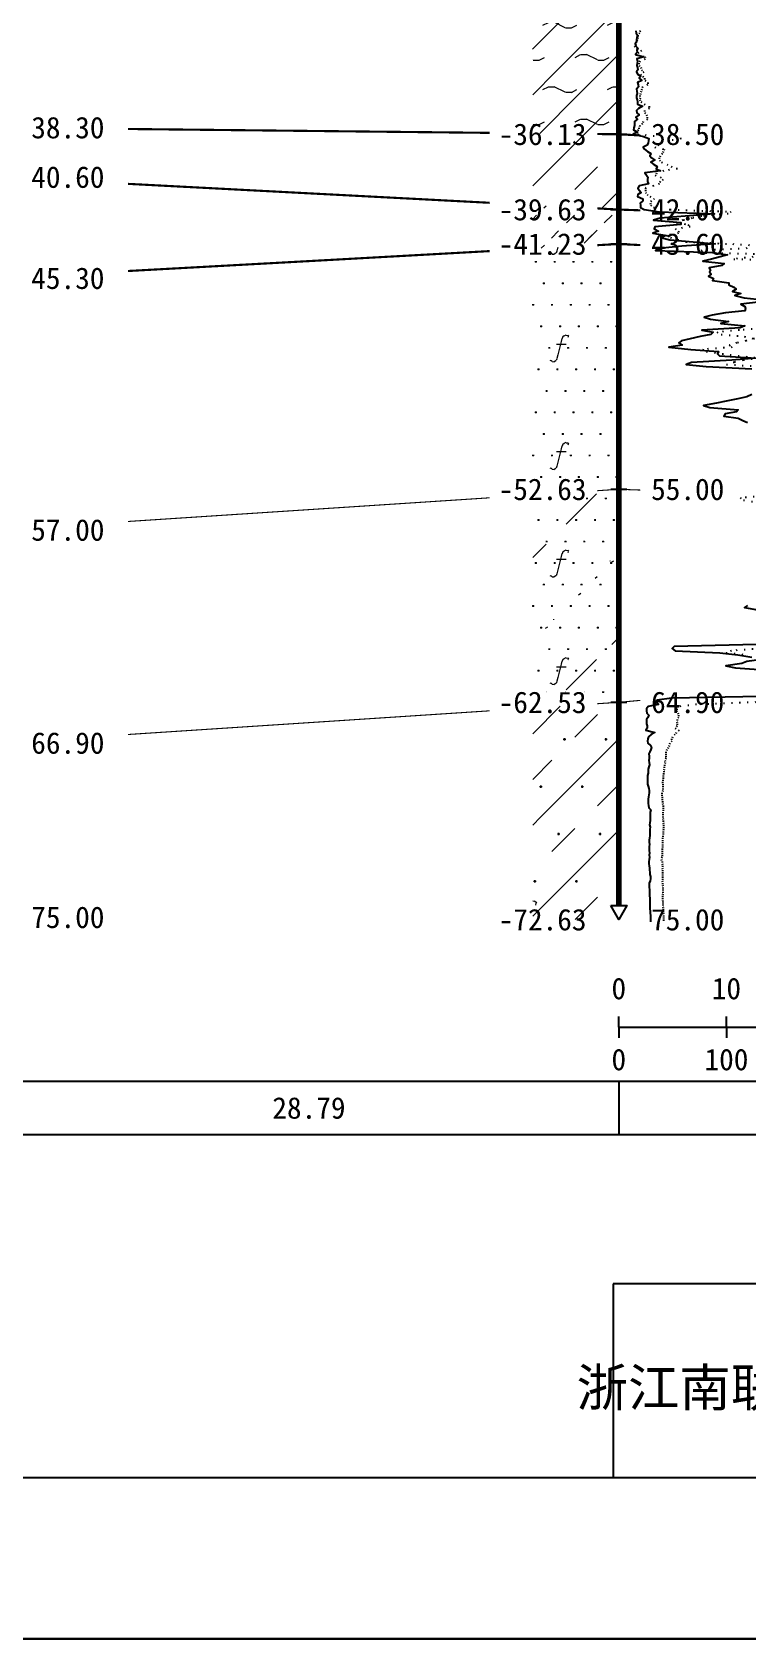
# Model space of a CAD drawing. Extents: x -37 to 3540, y -1485 to 297.
# Drawn here: x 1690.7 to 1757.1, y -891 to -741.7 of the extents above; entities that cross this region are included whole.
import ezdxf
from ezdxf.enums import TextEntityAlignment as Align

# ---------------------------------------------------------------- set-up
doc = ezdxf.new("R2010")
doc.units = 0
doc.linetypes.add('DOT', pattern=[6.35, 0, -6.35])
doc.layers.get('0').update_dxf_attribs({"linetype": 'CONTINUOUS'})
for name, color, linetype in [('CURVE', 200, 'CONTINUOUS'), ('FRAME', 7, 'CONTINUOUS'), ('HOLE', 41, 'CONTINUOUS'), ('RULER', 7, 'CONTINUOUS'), ('STRATUM', 241, 'CONTINUOUS')]:
    doc.layers.add(name, color=color, linetype=linetype)
doc.layers.add('HATCH', color=7, linetype='CONTINUOUS', lineweight=13)
doc.styles.add('ST', font='')
doc.styles.get('ST').set_extended_font_data('SimSun')
pattern_1 = [(45, (1559.7, -891), (-4.24264, 4.24264), [10, 0]), (45, (1560.761, -894.182), (-2.12132, 6.36396), [3, -3])]
pattern_2 = [(82.875, (1558.8656, -892.206), (0.000369, 10.0001764), [0.0893, -80.5337]), (143.13, (1558.9666, -892.2818), (-29.999964, 20.000054), [0.12627, -49.87373]), (172.875, (1559.1438, -892.304), (-70.000246, 9.99966), [0.17857, -80.44443]), (206.565, (1559.3223, -892.2147), (-9.999705, -9.99969), [0.19954, -22.16046]), (243.435, (1559.4115, -892.0363), (9e-06, -9.9997), [0.19954, -22.16146]), (255.964, (1559.5008, -891.679), (-0.0002, -9.9995), [0.36813, -40.86287]), (255.964, (1559.8108, -890.439), (-0.0002, -9.9995), [1.27838, -39.95262]), (255.964, (1559.8793, -890.165), (-0.0002, -9.9995), [0.28235, -40.94865]), (216.87, (1560.0695, -889.9108), (-9.999982, -10.000018), [0.12627, -49.87373]), (243.435, (1559.9685, -889.9865), (9e-06, -9.9997), [0.19954, -22.16146]), (206.565, (1560.248, -889.8215), (-9.999705, -9.99969), [0.19954, -22.16046]), (172.875, (1560.4252, -889.8437), (-70.000246, 9.99966), [0.17857, -80.44443]), (143.13, (1560.5262, -889.9194), (-29.999964, 20.000054), [0.12627, -49.87373]), (82.875, (1560.5152, -890.008), (0.000369, 10.0001764), [0.0893, -80.5337]), (0, (1559.37, -890.66), (0, 10), [0.89286, -9.10714]), (0, (1559.7252, -891), (1, 2), [0, -1.75]), (0, (1559.7002, -890.975), (1, 2), [0, -1.75]), (0, (1559.7002, -891), (1, 2), [0, -1.75]), (0, (1559.6752, -891), (1, 2), [0, -1.75]), (0, (1559.7002, -891.025), (1, 2), [0, -1.75])]

# ---------------------------------------------------------------- blocks, each defined once
blk = doc.blocks.new('图签_A3长')
for p, q in [((0, 18), (-380, 18)), ((-380, 18), (-380, 0)), ((-380, 0), (0, 0))]:
    blk.add_line(p, q)
at = {"style": 'ST'}
for tag, p in [('01＿单位名称', (-349.98, 8.36)), ('02＿工程名称', (-271.3, 5.16)), ('04＿工程编号', (-176.51, 4.65)), ('05＿日期', (-35.59, 4.65)), ('06＿图号', (-11.16, 4.91))]:
    blk.add_attdef(tag, text='', height=3.5, dxfattribs=at).set_placement(p, align=Align.MIDDLE_CENTER)
at = {"style": 'ST', "width": 0.85}
blk.add_attdef('03＿图件名称', text='', height=3, dxfattribs=at).set_placement((-205.49, 5.05), align=Align.MIDDLE_CENTER)

msp = doc.modelspace()

# ---------------------------------------------------------------- hatches: boundary and pattern name
at = {"layer": 'HATCH'}
h = msp.add_hatch(dxfattribs=at)
h.set_pattern_fill('YNNT', color=251, style=0)
h.set_pattern_definition([(45, (1559.7002, -891), (-2.12132, 2.12132), [10, 0]), (26.565, (1560.7743, -891.2536), (5.999823, 5.999812), [0.567, -12.849]), (0, (1560.2073, -891.2536), (0, 6), [0.567, -5.433]), (26.565, (1558.119, -891), (5.999823, 5.999812), [0.567, -12.849]), (0, (1558.626, -890.7464), (0, 6), [0.567, -5.433]), (153.435, (1560.2073, -891.2536), (-5.999818, -5e-06), [1.134, -12.2826]), (26.565, (1563.7743, -888.2536), (5.999823, 5.999812), [0.567, -12.849]), (0, (1563.2073, -888.2536), (0, 6), [0.567, -5.433]), (26.565, (1561.119, -888), (5.999823, 5.999812), [0.567, -12.849]), (0, (1561.626, -887.7464), (0, 6), [0.567, -5.433]), (153.435, (1563.2073, -888.2536), (-5.999818, -5e-06), [1.134, -12.2826])])
h.paths.add_polyline_path([(1745.17, -739.15), (1744.42, -739.15), (1737.17, -739.15), (1737.17, -751.06), (1745.17, -751.15)])
h.paths.add_polyline_path([(1733.1, -752.64), (1742.66, -752.64), (1742.66, -749.7), (1733.1, -749.7)], flags=9)
h.paths.add_polyline_path([(1733.1, -740.64), (1742.66, -740.64), (1742.66, -737.7), (1733.1, -737.7)], flags=9)
h = msp.add_hatch(dxfattribs=at)
h.set_pattern_fill('FZNT', color=32, style=0)
h.set_pattern_definition(pattern_1)
h.paths.add_polyline_path([(1745.17, -751.15), (1737.17, -751.06), (1737.17, -757.73), (1745.17, -758.15)])
h.paths.add_polyline_path([(1733.1, -759.64), (1742.66, -759.64), (1742.66, -756.7), (1733.1, -756.7)], flags=9)
h.paths.add_polyline_path([(1733.1, -752.64), (1742.66, -752.64), (1742.66, -749.7), (1733.1, -749.7)], flags=9)
h = msp.add_hatch(dxfattribs=at)
h.set_pattern_fill('NZFT', color=52, style=0)
h.set_pattern_definition([(45, (1559.7, -891), (-6e-07, 6.99998), [0.9473, -8.9522]), (45, (1561.1, -889.6), (-6e-07, 6.99998), [0.9869, -8.9126]), (45, (1562.5, -888.2), (-6e-07, 6.99998), [1.06018, -8.83931]), (45, (1563.9, -886.8), (-6e-07, 6.99998), [0.94918, -8.95032]), (45, (1565.3, -885.4), (-6e-07, 6.99998), [1.0365, -8.863]), (45, (1563.2, -891), (-6e-07, 6.99998), [1.01335, -8.88615]), (45, (1564.6, -889.6), (-6e-07, 6.99998), [1.07896, -12.12037]), (45, (1566, -888.2), (-6e-07, 6.99998), [0.99882, -8.90067]), (45, (1560.4, -886.8), (-4e-07, 6.99998), [1.05533, -8.84416]), (45, (1561.8, -885.4), (-4e-07, 6.99998), [1.0365, -8.863])])
h.paths.add_polyline_path([(1745.17, -758.15), (1737.17, -757.73), (1737.17, -761.79), (1745.17, -761.35)])
h.paths.add_polyline_path([(1733.1, -762.84), (1742.66, -762.84), (1742.66, -759.9), (1733.1, -759.9)], flags=9)
h.paths.add_polyline_path([(1733.1, -759.64), (1742.66, -759.64), (1742.66, -756.7), (1733.1, -756.7)], flags=9)
h = msp.add_hatch(dxfattribs=at)
h.set_pattern_fill('FS', color=142, style=0)
h.set_pattern_definition(pattern_2)
h.paths.add_polyline_path([(1745.17, -761.35), (1737.17, -761.79), (1737.17, -784.67), (1745.17, -784.15)])
h.paths.add_polyline_path([(1733.1, -785.64), (1742.66, -785.64), (1742.66, -782.7), (1733.1, -782.7)], flags=9)
h.paths.add_polyline_path([(1733.1, -762.84), (1742.66, -762.84), (1742.66, -759.9), (1733.1, -759.9)], flags=9)
h = msp.add_hatch(dxfattribs=at)
h.set_pattern_fill('FS', color=142, style=0)
h.set_pattern_definition(pattern_2)
h.paths.add_polyline_path([(1745.17, -784.15), (1737.17, -784.67), (1737.17, -804.47), (1745.17, -803.95)])
h.paths.add_polyline_path([(1733.1, -805.44), (1742.66, -805.44), (1742.66, -802.5), (1733.1, -802.5)], flags=9)
h.paths.add_polyline_path([(1733.1, -785.64), (1742.66, -785.64), (1742.66, -782.7), (1733.1, -782.7)], flags=9)
h = msp.add_hatch(dxfattribs=at)
h.set_pattern_fill('SZFT', color=142, scale=2.2, style=0)
h.set_pattern_definition([(45, (1559.7, -891), (-2e-06, 15.39996), [4.3383, -17.4406]), (45, (1565.889, -884.777), (-2e-06, 15.39996), [4.3861, -17.3928]), (45, (1570.849, -879.819), (-2e-06, 15.39996), [3.9899, -17.7889]), (26.565, (1559.7, -883.3), (15.4, 15.4), [0.2123, -34.2231]), (36.8699, (1561.2402, -881.76), (15.4, 15.4), [0.43504, -76.56496]), (315, (1567.4, -875.653), (15.39996, 3e-06), [0.0727, -21.7062]), (26.565, (1567.4, -891), (15.4, 15.4), [0.3184, -34.117]), (26.565, (1568.94, -889.46), (15.4, 15.4), [0.2316, -34.2038]), (90, (1569.71, -888.69), (-15.4, -1e-06), [0.0633, -15.3367]), (26.565, (1570.48, -887.92), (15.4, 15.4), [0.2002, -68.6707]), (36.8699, (1572.0202, -886.38), (15.4, 15.4), [0.2435, -76.7565]), (45, (1573.56, -884.84), (-5e-07, 15.39996), [0.24, -21.5388]), (315, (1574.911, -883.195), (15.39996, 3e-06), [0.0727, -21.7062]), (36.8699, (1562.7802, -880.22), (15.4, 15.4), [0.2249, -76.7751]), (53.1301, (1564.3202, -878.68), (30.8, 46.2), [0.29564, -76.70436]), (53.1301, (1565.8602, -877.14), (30.8, 46.2), [0.2777, -76.7223])])
h.paths.add_polyline_path([(1745.17, -784.15), (1737.17, -784.67), (1737.17, -804.47), (1745.17, -803.95)])
h.paths.add_polyline_path([(1733.1, -805.44), (1742.66, -805.44), (1742.66, -802.5), (1733.1, -802.5)], flags=9)
h.paths.add_polyline_path([(1733.1, -785.64), (1742.66, -785.64), (1742.66, -782.7), (1733.1, -782.7)], flags=9)
h = msp.add_hatch(dxfattribs=at)
h.set_pattern_fill('FZNT', color=32, style=0)
h.set_pattern_definition(pattern_1)
h.paths.add_polyline_path([(1745.17, -803.95), (1737.17, -804.47), (1737.17, -824.15), (1745.17, -824.15), (1744.42, -822.85), (1745.17, -822.85)])
h.paths.add_polyline_path([(1733.1, -825.64), (1742.66, -825.64), (1742.66, -822.7), (1733.1, -822.7)], flags=9)
h.paths.add_polyline_path([(1733.1, -805.44), (1742.66, -805.44), (1742.66, -802.5), (1733.1, -802.5)], flags=9)
h = msp.add_hatch(dxfattribs=at)
h.set_pattern_fill('FS', color=32, scale=2.2, style=0)
h.set_pattern_definition([(82.875, (1557.864, -893.6533), (0.000812, 22.000388), [0.1964, -177.1742]), (143.13, (1558.0863, -893.82), (-65.99992, 44.00012), [0.2778, -109.7222]), (172.875, (1558.476, -893.8687), (-154.00054, 21.999253), [0.3929, -176.9777]), (206.565, (1558.869, -893.672), (-21.99935, -21.9993), [0.439, -48.753]), (243.435, (1559.065, -893.28), (2e-05, -21.99933), [0.439, -48.7552]), (255.964, (1559.2615, -892.494), (-0.00044, -21.9989), [0.8099, -89.8983]), (255.964, (1559.9436, -889.7656), (-0.00044, -21.9989), [2.8124, -87.8958]), (255.964, (1560.094, -889.163), (-0.00044, -21.9989), [0.6212, -90.087]), (216.87, (1560.5128, -888.6037), (-21.99996, -22.00004), [0.2778, -109.7222]), (243.435, (1560.291, -888.77), (2e-05, -21.99933), [0.439, -48.7552]), (206.565, (1560.905, -888.407), (-21.99935, -21.9993), [0.439, -48.753]), (172.875, (1561.2952, -888.456), (-154.00054, 21.999253), [0.3929, -176.9777]), (143.13, (1561.5175, -888.6228), (-65.99992, 44.00012), [0.2778, -109.7222]), (82.875, (1561.493, -888.8177), (0.000812, 22.00039), [0.1964, -177.1742]), (0, (1558.975, -890.252), (0, 22), [1.9643, -20.0357]), (0, (1559.755, -891), (2.2, 4.4), [0, -3.85]), (0, (1559.7, -890.945), (2.2, 4.4), [0, -3.85]), (0, (1559.7, -891), (2.2, 4.4), [0, -3.85]), (0, (1559.645, -891), (2.2, 4.4), [0, -3.85]), (0, (1559.7, -891.055), (2.2, 4.4), [0, -3.85])])
h.paths.add_polyline_path([(1745.17, -803.95), (1737.17, -804.47), (1737.17, -824.15), (1745.17, -824.15), (1744.42, -822.85), (1745.17, -822.85)])
h.paths.add_polyline_path([(1733.1, -825.64), (1742.66, -825.64), (1742.66, -822.7), (1733.1, -822.7)], flags=9)
h.paths.add_polyline_path([(1733.1, -805.44), (1742.66, -805.44), (1742.66, -802.5), (1733.1, -802.5)], flags=9)

# ---------------------------------------------------------------- linework, layer by layer
at = {"layer": 'CURVE', "color": 30, "linetype": 'Continuous'}
for points in [[(1746.74, -741.55), (1746.78, -741.75), (1746.92, -741.95), (1746.83, -742.15), (1746.8, -742.35), (1746.8, -742.55), (1746.69, -742.75), (1746.76, -742.95), (1746.95, -743.15), (1746.83, -743.35), (1746.86, -743.55), (1746.73, -743.75), (1747.48, -743.95), (1746.83, -744.15), (1746.92, -744.35), (1746.86, -744.55), (1746.84, -744.75), (1746.91, -744.95), (1746.93, -745.15), (1746.81, -745.35), (1746.9, -745.55), (1747.22, -745.75), (1747.07, -745.95), (1747.32, -746.15), (1746.92, -746.35), (1746.96, -746.55), (1747, -746.75), (1746.82, -746.95), (1746.83, -747.15), (1746.87, -747.35), (1746.8, -747.55), (1746.82, -747.75), (1746.86, -747.95), (1746.91, -748.15), (1746.92, -748.35), (1747.37, -748.55), (1746.99, -748.75), (1746.81, -748.95), (1746.83, -749.15), (1747.06, -749.35), (1746.74, -749.55), (1746.9, -749.75), (1746.64, -749.95), (1746.62, -750.15), (1746.64, -750.35), (1746.57, -750.55), (1746.53, -750.75), (1746.9, -750.95), (1746.51, -751.15), (1747.46, -751.35), (1747.97, -751.55), (1747.92, -751.75), (1747.89, -751.95), (1747.81, -752.15), (1747.44, -752.35), (1747.55, -752.55), (1747.83, -752.75), (1748.16, -752.95), (1748.06, -753.15), (1748.2, -753.35), (1748.53, -753.55), (1748.14, -753.75), (1748.42, -753.95), (1748.72, -754.15), (1748.64, -754.35), (1749.04, -754.55), (1747.59, -754.75), (1747.75, -754.95), (1747.88, -755.15), (1747.85, -755.35), (1747.84, -755.55), (1747.94, -755.75), (1747.06, -755.95), (1746.95, -756.15), (1747.05, -756.35), (1747.25, -756.55), (1746.93, -756.75), (1746.91, -756.95), (1747.39, -757.15), (1747.4, -757.35), (1747.16, -757.55), (1747.18, -757.75), (1747.18, -757.95), (1747.53, -758.15), (1748.95, -758.35), (1754.05, -758.55), (1751.32, -758.75), (1749.01, -758.95), (1748.39, -759.15), (1750.93, -759.35), (1750.94, -759.55), (1748.51, -759.75), (1748.44, -759.95), (1748.85, -760.15), (1748.33, -760.35), (1749.57, -760.55), (1749.07, -760.75), (1749.91, -760.95), (1752.08, -761.15), (1754.12, -761.35), (1751.01, -761.55), (1749.22, -761.75), (1748.59, -761.95), (1753.88, -762.15), (1755.28, -762.35), (1754.6, -762.55), (1753.78, -762.75), (1752.97, -762.95), (1754.97, -763.15), (1754.73, -763.35), (1753.56, -763.55), (1753.68, -763.75), (1753.6, -763.95), (1753.75, -764.15), (1753.51, -764.35), (1753.96, -764.55), (1753.88, -764.75), (1755.4, -764.95), (1755.39, -765.15), (1755.86, -765.35), (1756.08, -765.55), (1755.73, -765.75), (1756.5, -765.95), (1755.96, -766.15), (1756.81, -766.35), (1758.57, -766.55)], [(1758.11, -766.75), (1756.51, -766.95), (1756.87, -767.15), (1756.95, -767.35), (1756.87, -767.55), (1755.07, -767.75), (1753.83, -767.95), (1753.1, -768.15), (1753.69, -768.35), (1755.37, -768.55), (1754.64, -768.75), (1756.87, -768.95), (1756.44, -769.15), (1752.88, -769.35), (1753.93, -769.55), (1753.71, -769.75), (1752.72, -769.95), (1751.79, -770.15), (1750.99, -770.35), (1750.75, -770.55), (1751.05, -770.75), (1749.83, -770.95), (1751.86, -771.15), (1754.44, -771.35), (1754.33, -771.55), (1754.52, -771.75), (1757.95, -771.95), (1755.66, -772.15), (1751.93, -772.35), (1751.42, -772.55), (1753.3, -772.75), (1757.53, -772.95)], [(1757.52, -775.35), (1757.06, -775.55), (1756.22, -775.75), (1755.14, -775.95), (1754.24, -776.15), (1753.04, -776.35), (1753.64, -776.55), (1756.25, -776.75), (1756.09, -776.95), (1755.05, -777.15), (1754.94, -777.35), (1756.27, -777.55), (1756.69, -777.75), (1757.13, -777.95)], [(1757.13, -794.95), (1756.86, -795.15), (1758.07, -795.35)], [(1759.22, -798.55), (1750.31, -798.75), (1750.12, -798.95), (1750.39, -799.15), (1754.56, -799.35), (1756.24, -799.55), (1757.54, -799.75)], [(1758.66, -799.95), (1757.05, -800.15), (1756.6, -800.35), (1755.12, -800.55), (1756.01, -800.75), (1759.05, -800.95)], [(1761.67, -803.35), (1750.08, -803.55), (1748.72, -803.75), (1748.61, -803.95), (1748.87, -804.15), (1747.89, -804.35), (1747.74, -804.55), (1747.75, -804.75), (1747.76, -804.95), (1747.95, -805.15), (1747.87, -805.35), (1747.74, -805.55), (1747.74, -805.75), (1747.74, -805.95), (1747.8, -806.15), (1747.8, -806.35), (1747.67, -806.55), (1748.52, -806.75), (1748.17, -806.95), (1747.94, -807.15), (1747.86, -807.35), (1747.82, -807.55), (1747.86, -807.75), (1748.1, -807.95), (1748.21, -808.15), (1748.14, -808.35), (1748.04, -808.55), (1747.96, -808.75), (1747.98, -808.95), (1747.98, -809.15), (1747.97, -809.35), (1747.98, -809.55), (1748.01, -809.75), (1747.95, -809.95), (1747.9, -810.15), (1747.9, -810.35), (1747.9, -810.55), (1747.85, -810.75), (1747.83, -810.95), (1747.82, -811.15), (1747.82, -811.35), (1747.84, -811.55), (1747.9, -811.75), (1747.97, -811.95), (1747.98, -812.15), (1747.99, -812.35), (1747.95, -812.55), (1747.92, -812.75), (1747.89, -812.95), (1747.9, -813.15), (1747.91, -813.35), (1747.92, -813.55), (1747.95, -813.75), (1748.16, -813.95), (1748.08, -814.15), (1748.07, -814.35), (1748.07, -814.55), (1748.08, -814.75), (1748.08, -814.95), (1748.06, -815.15), (1748.03, -815.35), (1748.07, -815.55), (1748.04, -815.75), (1748.04, -815.95), (1748.04, -816.15), (1748.04, -816.35), (1748.02, -816.55), (1747.99, -816.75), (1747.99, -816.95), (1748.01, -817.15), (1747.99, -817.35), (1748, -817.55), (1747.98, -817.75), (1748.01, -817.95), (1747.99, -818.15), (1748.01, -818.35), (1748, -818.55), (1747.96, -818.75), (1747.97, -818.95), (1747.99, -819.15), (1748.02, -819.35), (1748.02, -819.55), (1748.06, -819.75), (1748.06, -819.95), (1748.11, -820.15), (1748.1, -820.35), (1748.08, -820.55), (1748, -820.75), (1747.98, -820.95), (1747.98, -821.15), (1748.02, -821.35), (1748.02, -821.55), (1748.02, -821.75), (1748.02, -821.95), (1748.04, -822.15), (1748.04, -822.35), (1748.04, -822.55), (1748.04, -822.75), (1748.05, -822.95), (1748.06, -823.15), (1748.07, -823.35), (1748.08, -823.55), (1748.1, -823.75), (1748.11, -823.95), (1748.12, -824.15), (1748.1, -824.35)]]:
    msp.add_lwpolyline(points, dxfattribs=at)
at = {"layer": 'CURVE', "color": 100, "linetype": 'DOT', "ltscale": 0.1}
for points in [[(1747.17, -741.55), (1747.1, -741.75), (1746.94, -741.95), (1746.93, -742.15), (1746.89, -742.35), (1746.79, -742.55), (1746.77, -742.75), (1746.6, -742.95), (1746.81, -743.15), (1747.27, -743.35), (1747.02, -743.55), (1746.71, -743.75), (1747.59, -743.95), (1747.63, -744.15), (1747.15, -744.35), (1747.02, -744.55), (1747.07, -744.75), (1747.23, -744.95), (1747.27, -745.15), (1747.5, -745.35), (1747.18, -745.55), (1747.39, -745.75), (1747.55, -745.95), (1747.59, -746.15), (1747.88, -746.35), (1747.86, -746.55), (1747.39, -746.75), (1747.3, -746.95), (1747.24, -747.15), (1747.18, -747.35), (1747.11, -747.55), (1747.14, -747.75), (1747.11, -747.95), (1747.21, -748.15), (1747.53, -748.35), (1747.99, -748.55), (1748.02, -748.75), (1747.57, -748.95), (1747.57, -749.15), (1747.74, -749.35), (1747.8, -749.55), (1747.82, -749.75), (1747.44, -749.95), (1747.36, -750.15), (1747.11, -750.35), (1747.04, -750.55), (1746.99, -750.75), (1746.88, -750.95), (1746.89, -751.15), (1749.07, -751.35), (1750.95, -751.55), (1749.91, -751.75), (1749.18, -751.95), (1748.89, -752.15), (1748.51, -752.35), (1749.39, -752.55), (1749.3, -752.75), (1749.23, -752.95), (1749.01, -753.15), (1748.91, -753.35), (1748.94, -753.55), (1749.13, -753.75), (1749.65, -753.95), (1750.04, -754.15), (1750.61, -754.35), (1749.34, -754.55), (1748.68, -754.75), (1748.55, -754.95), (1749.01, -755.15), (1749.29, -755.35), (1749.03, -755.55), (1748.95, -755.75), (1748.41, -755.95), (1747.64, -756.15), (1747.66, -756.35), (1747.66, -756.55), (1747.8, -756.75), (1748.04, -756.95), (1748.46, -757.15), (1748.2, -757.35), (1748.09, -757.55), (1748.12, -757.75), (1748.38, -757.95), (1749.94, -758.15), (1755.58, -758.35), (1755.34, -758.55), (1752.87, -758.75), (1751.98, -758.95), (1751.15, -759.15), (1750.53, -759.35), (1751.59, -759.55), (1751.81, -759.75), (1750.41, -759.95), (1750.75, -760.15), (1750.71, -760.35), (1749.66, -760.55), (1749.97, -760.75), (1750.66, -760.95), (1751.41, -761.15), (1755.75, -761.35), (1758.92, -761.55)], [(1757.1, -761.75), (1752.9, -761.95), (1752.52, -762.15), (1762.33, -762.35)], [(1757.66, -762.55), (1755.86, -762.75), (1763.15, -762.95)], [(1759.03, -769.15), (1756.37, -769.35), (1754.29, -769.55), (1754.68, -769.75), (1756.83, -769.95), (1757.79, -770.15), (1757, -770.35), (1756.15, -770.55), (1755.43, -770.75), (1755.71, -770.95), (1752.94, -771.15), (1753.32, -771.35), (1754.79, -771.55), (1756.25, -771.75), (1758.29, -771.95), (1756.73, -772.15), (1755.88, -772.35), (1755.17, -772.55), (1758.74, -772.75)], [(1759.22, -784.75), (1756.45, -784.95), (1756.76, -785.15), (1757.9, -785.35)], [(1758.37, -798.95), (1755.64, -799.15), (1755.14, -799.35), (1757.32, -799.55)], [(1757.93, -803.95), (1752.4, -804.15), (1750.62, -804.35), (1750.57, -804.55), (1750.53, -804.75), (1750.64, -804.95), (1750.7, -805.15), (1750.71, -805.35), (1750.59, -805.55), (1750.57, -805.75), (1750.59, -805.95), (1750.6, -806.15), (1750.41, -806.35), (1750.77, -806.55), (1750.51, -806.75), (1750.38, -806.95), (1750.16, -807.15), (1750.05, -807.35), (1750.09, -807.55), (1749.92, -807.75), (1749.85, -807.95), (1749.77, -808.15), (1749.63, -808.35), (1749.53, -808.55), (1749.54, -808.75), (1749.53, -808.95), (1749.56, -809.15), (1749.44, -809.35), (1749.49, -809.55), (1749.41, -809.75), (1749.39, -809.95), (1749.37, -810.15), (1749.35, -810.35), (1749.33, -810.55), (1749.3, -810.75), (1749.29, -810.95), (1749.27, -811.15), (1749.23, -811.35), (1749.25, -811.55), (1749.26, -811.75), (1749.26, -811.95), (1749.25, -812.15), (1749.18, -812.35), (1749.16, -812.55), (1749.19, -812.75), (1749.2, -812.95), (1749.22, -813.15), (1749.23, -813.35), (1749.3, -813.55), (1749.3, -813.75), (1749.3, -813.95), (1749.26, -814.15), (1749.26, -814.35), (1749.27, -814.55), (1749.27, -814.75), (1749.29, -814.95), (1749.29, -815.15), (1749.33, -815.35), (1749.31, -815.55), (1749.31, -815.75), (1749.29, -815.95), (1749.28, -816.15), (1749.27, -816.35), (1749.23, -816.55), (1749.24, -816.75), (1749.23, -816.95), (1749.22, -817.15), (1749.22, -817.35), (1749.21, -817.55), (1749.2, -817.75), (1749.19, -817.95), (1749.19, -818.15), (1749.19, -818.35), (1749.1, -818.55), (1749.21, -818.75), (1749.21, -818.95), (1749.23, -819.15), (1749.21, -819.35), (1749.23, -819.55), (1749.23, -819.75), (1749.23, -819.95), (1749.23, -820.15), (1749.23, -820.35), (1749.21, -820.55), (1749.22, -820.75), (1749.23, -820.95), (1749.27, -821.15), (1749.26, -821.35), (1749.25, -821.55), (1749.25, -821.75), (1749.23, -821.95), (1749.22, -822.15), (1749.23, -822.35), (1749.27, -822.55), (1749.27, -822.75), (1749.27, -822.95), (1749.28, -823.15), (1749.3, -823.35), (1749.3, -823.55), (1749.33, -823.75), (1749.33, -823.95), (1749.31, -824.15), (1749.31, -824.35)]]:
    msp.add_lwpolyline(points, dxfattribs=at)
at = {"layer": 'FRAME', "linetype": 'Continuous'}
msp.add_line((1434.49, -876), (2124.66, -876), dxfattribs=at)
at = {"layer": 'FRAME', "color": 245, "linetype": 'Continuous'}
for p, q in [((2140.07, -891), (1222.61, -891)), ((1414.49, -891), (2144.66, -891))]:
    msp.add_line(p, q, dxfattribs=at)
at = {"layer": 'HOLE', "linetype": 'Continuous', "const_width": 0.5}
msp.add_lwpolyline([(1745.17, -674.15), (1745.17, -822.85)], dxfattribs=at)
at = {"layer": 'HOLE', "linetype": 'Continuous'}
for points in [[(1744.42, -751.15), (1745.92, -751.15)], [(1744.42, -758.15), (1745.92, -758.15)], [(1744.42, -761.35), (1745.92, -761.35)], [(1744.42, -784.15), (1745.92, -784.15)], [(1744.42, -803.95), (1745.92, -803.95)]]:
    msp.add_lwpolyline(points, dxfattribs=at)
msp.add_lwpolyline([(1744.42, -822.85), (1745.92, -822.85), (1745.17, -824.15)], close=True, dxfattribs=at)
at = {"layer": 'RULER', "linetype": 'Continuous'}
for points in [[(1745.17, -834.15), (1745.17, -833.15)], [(1755.17, -834.15), (1755.17, -833.15)], [(1745.17, -834.15), (1805.17, -834.15)], [(1745.17, -834.15), (1745.17, -835.15)], [(1755.17, -834.15), (1755.17, -835.15)], [(1687.58, -839.15), (1745.17, -839.15), (1745.17, -844.15), (1687.58, -844.15)], [(1745.17, -839.15), (1798.91, -839.15), (1798.91, -844.15), (1745.17, -844.15)]]:
    msp.add_lwpolyline(points, dxfattribs=at)
at = {"layer": 'STRATUM', "linetype": 'Continuous'}
for points, const_width in [([(1699.58, -750.66), (1716.38, -750.84), (1733.17, -751.02)], 0.2), ([(1743.17, -751.13), (1745.17, -751.15), (1747.17, -751.26)], 0.2), ([(1699.58, -755.76), (1716.38, -756.64), (1733.17, -757.52)], 0.2), ([(1743.17, -758.04), (1745.17, -758.15), (1747.17, -758.22)], 0.2), ([(1743.17, -761.46), (1745.17, -761.35), (1747.17, -761.45)], 0.2), ([(1699.58, -763.86), (1716.38, -762.94), (1733.17, -762.01)], 0.2), ([(1699.58, -787.14), (1716.38, -786.04), (1733.17, -784.94)], 0.1), ([(1743.17, -784.28), (1745.17, -784.15), (1747.17, -784.22)], 0.1), ([(1699.58, -806.94), (1716.38, -805.84), (1733.17, -804.74)], 0.1), ([(1743.17, -804.08), (1745.17, -803.95), (1747.17, -803.77)], 0.1)]:
    msp.add_lwpolyline(points, dxfattribs=dict(at, const_width=const_width))

# ---------------------------------------------------------------- block references
at = {"layer": 'FRAME'}
ref = msp.add_blockref('图签_A3长', (2124.66, -876), dxfattribs=at)
ref.add_attrib('01＿单位名称', '浙江南联土木工程科技有限公司', dxfattribs={"layer": '0', "height": 3.5, "style": 'ST'}).set_placement((1774.67, -867.64), align=Align.MIDDLE_CENTER)

# ---------------------------------------------------------------- texts
at = {"layer": 'HOLE', "style": 'ST'}
for s, p in [('38.30', (1690.58, -750.53)), ('38.50', (1748.17, -751.15)), ('40.60', (1690.58, -755.13)), ('42.00', (1748.17, -758.15)), ('43.60', (1748.17, -761.35)), ('45.30', (1690.58, -764.53)), ('55.00', (1748.17, -784.15)), ('57.00', (1690.58, -787.93)), ('64.90', (1748.17, -803.95)), ('66.90', (1690.58, -807.73)), ('75.00', (1690.58, -823.93)), ('75.00', (1748.17, -824.15))]:
    msp.add_text(s, height=2, dxfattribs=at).set_placement(p, align=Align.MIDDLE_LEFT)
for s, p in [('-36.13', (1742.17, -751.15)), ('-39.63', (1742.17, -758.15)), ('-41.23', (1742.17, -761.35)), ('-52.63', (1742.17, -784.15)), ('-62.53', (1742.17, -803.95)), ('-72.63', (1742.17, -824.15))]:
    msp.add_text(s, height=2, dxfattribs=at).set_placement(p, align=Align.MIDDLE_RIGHT)
at = {"layer": 'RULER', "style": 'ST'}
for s, p in [('0', (1745.17, -832.15)), ('10', (1755.17, -832.15))]:
    msp.add_text(s, height=2, dxfattribs=at).set_placement(p, align=Align.BOTTOM_CENTER)
for s, p in [('0', (1745.17, -836.15)), ('100', (1755.17, -836.15))]:
    msp.add_text(s, height=2, dxfattribs=at).set_placement(p, align=Align.TOP_CENTER)
msp.add_text('28.79', height=2, dxfattribs=at).set_placement((1716.38, -841.65), align=Align.MIDDLE_CENTER)

doc.saveas('drawing.dxf')
